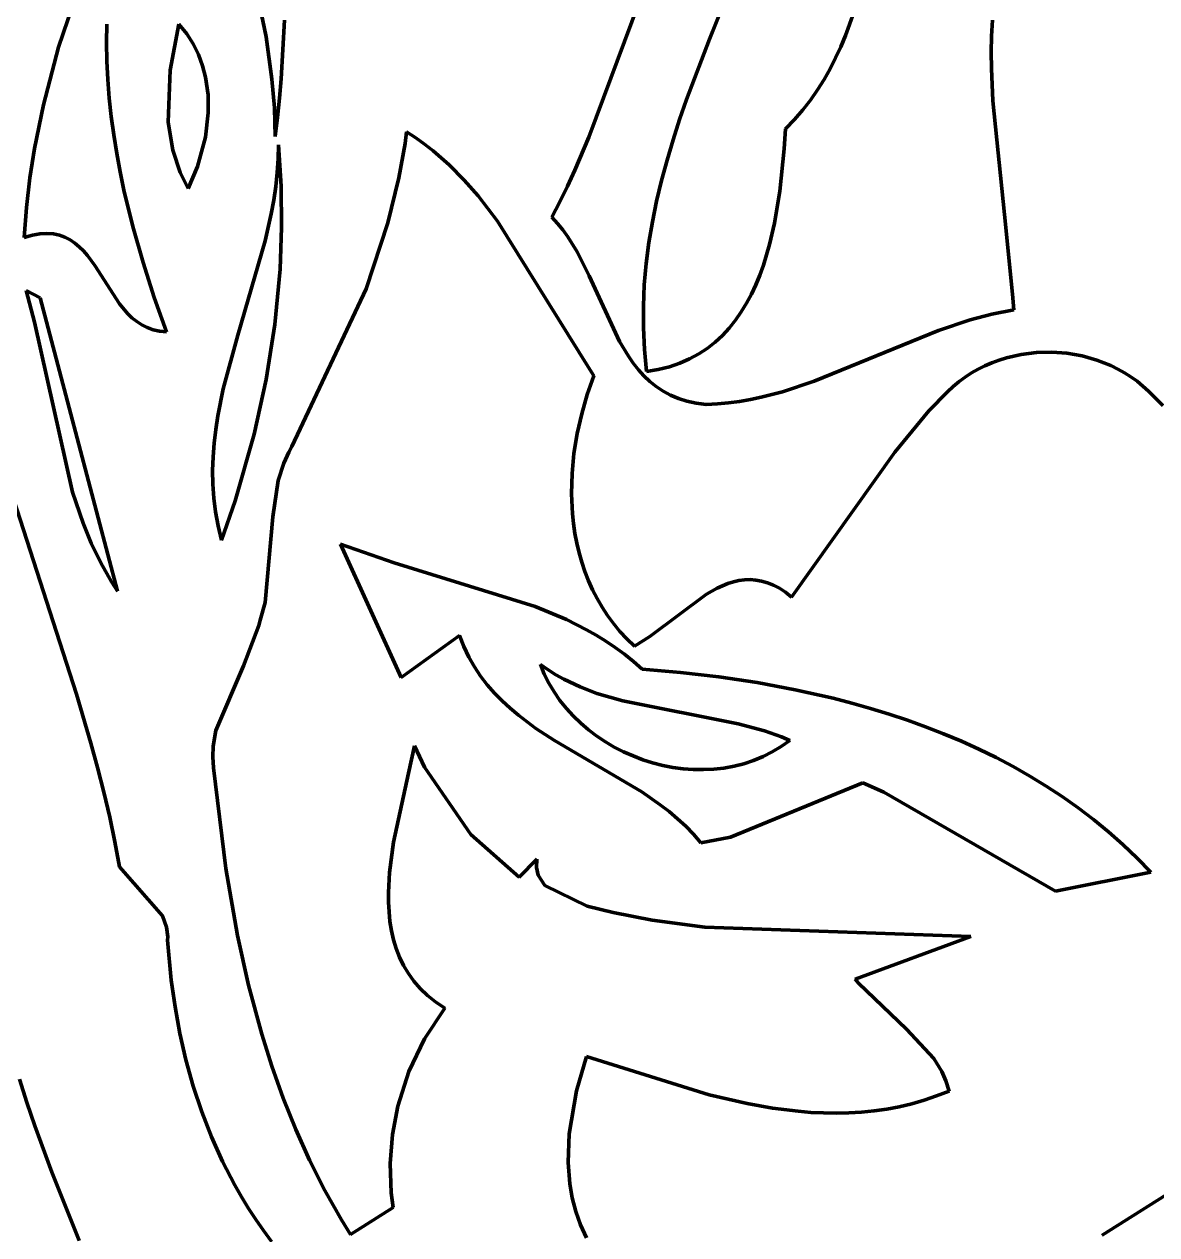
# Model space of a CAD drawing. Header units: millimetres. Extents: x 0 to 8.4, y 0 to 11.8.
# Drawn here: x 2.909 to 3.801, y 7.589 to 8.542 of the extents above; entities that cross this region are included whole.
import ezdxf

# ---------------------------------------------------------------- set-up
doc = ezdxf.new("R2010")
doc.units = ezdxf.units.MM
doc.layers.add('color#010101ff', color=7, linetype='CONTINUOUS', lineweight=100)
doc.layers.add('color#ffffffff', color=7, linetype='CONTINUOUS', lineweight=100)

msp = doc.modelspace()

# ---------------------------------------------------------------- linework, layer by layer
at = {"layer": 'color#010101ff'}
for p, q in [((3.07255, 8.66536), (3.09952, 8.53257)), ((3.44876, 8.53054), (3.4991, 8.65635)), ((2.95866, 8.59111), (2.9361, 8.52428)), ((3.39358, 8.55984), (3.35374, 8.45335)), ((3.56266, 8.55169), (3.55606, 8.53348)), ((2.97386, 8.52796), (2.97411, 8.54245)), ((3.03082, 8.54237), (3.02384, 8.50633)), ((3.03697, 8.53485), (3.03082, 8.54237)), ((3.11149, 8.49937), (3.11402, 8.54565)), ((3.6712, 8.53296), (3.67186, 8.54551)), ((2.9741, 8.51342), (2.97386, 8.52796)), ((3.0421, 8.52684), (3.03697, 8.53485)), ((3.09952, 8.53257), (3.10419, 8.4991)), ((3.43083, 8.48318), (3.44876, 8.53054)), ((3.55606, 8.53348), (3.55234, 8.52458)), ((3.67092, 8.52033), (3.6712, 8.53296)), ((2.9361, 8.52428), (2.92407, 8.47892)), ((3.04627, 8.51843), (3.0421, 8.52684)), ((3.04951, 8.50967), (3.04627, 8.51843)), ((3.55234, 8.52458), (3.54829, 8.51583)), ((3.67099, 8.50764), (3.67092, 8.52033)), ((2.97481, 8.49885), (2.9741, 8.51342)), ((3.05186, 8.50063), (3.04951, 8.50967)), ((3.54829, 8.51583), (3.5439, 8.50724)), ((3.02384, 8.50633), (3.02244, 8.46536)), ((3.05381, 8.48668), (3.05186, 8.50063)), ((3.10419, 8.4991), (3.10605, 8.47664)), ((3.11019, 8.48413), (3.11149, 8.49937)), ((3.5439, 8.50724), (3.53913, 8.49884)), ((3.67203, 8.48211), (3.67099, 8.50764)), ((2.97595, 8.48427), (2.97481, 8.49885)), ((3.53395, 8.49062), (3.52835, 8.48261)), ((3.53913, 8.49884), (3.53395, 8.49062)), ((2.97752, 8.46969), (2.97595, 8.48427)), ((3.05401, 8.47246), (3.05381, 8.48668)), ((3.1086, 8.46901), (3.11019, 8.48413)), ((3.42535, 8.4673), (3.43083, 8.48318)), ((3.52835, 8.48261), (3.5223, 8.47482)), ((3.68119, 8.39242), (3.67203, 8.48211)), ((2.92407, 8.47892), (2.91702, 8.44447)), ((3.05179, 8.45347), (3.05401, 8.47246)), ((3.10605, 8.47664), (3.10653, 8.46535)), ((3.5223, 8.47482), (3.51576, 8.46726)), ((2.97949, 8.45512), (2.97752, 8.46969)), ((3.02244, 8.46536), (3.02606, 8.44304)), ((3.10653, 8.46535), (3.10666, 8.45403)), ((3.10666, 8.45403), (3.1086, 8.46901)), ((3.42021, 8.45135), (3.42535, 8.4673)), ((3.51576, 8.46726), (3.50871, 8.45994)), ((2.98183, 8.44058), (2.97949, 8.45512)), ((3.04551, 8.43038), (3.05179, 8.45347)), ((3.21028, 8.45766), (3.20903, 8.44851)), ((3.21746, 8.45288), (3.21028, 8.45766)), ((3.22438, 8.44787), (3.21746, 8.45288)), ((3.35374, 8.45335), (3.34287, 8.42751)), ((3.41544, 8.43532), (3.42021, 8.45135)), ((3.50871, 8.45994), (3.50761, 8.44418)), ((2.91702, 8.44447), (2.91339, 8.42128)), ((3.02606, 8.44304), (3.03183, 8.42568)), ((3.10931, 8.44735), (3.10905, 8.4364)), ((3.11142, 8.41486), (3.10931, 8.44735)), ((3.20903, 8.44851), (3.20422, 8.42137)), ((3.23105, 8.44263), (3.22438, 8.44787)), ((3.2437, 8.43151), (3.23105, 8.44263)), ((3.50761, 8.44418), (3.50419, 8.41098)), ((2.98453, 8.42609), (2.98183, 8.44058)), ((3.10905, 8.4364), (3.10831, 8.42549)), ((3.4111, 8.41921), (3.41544, 8.43532)), ((2.98756, 8.41165), (2.98453, 8.42609)), ((3.03183, 8.42568), (3.03808, 8.41306)), ((3.03808, 8.41306), (3.04551, 8.43038)), ((3.10831, 8.42549), (3.10712, 8.41465)), ((3.25551, 8.41964), (3.2437, 8.43151)), ((3.34287, 8.42751), (3.33708, 8.41487)), ((2.91339, 8.42128), (2.91069, 8.39793)), ((3.10712, 8.41465), (3.10553, 8.40384)), ((3.1118, 8.38218), (3.11142, 8.41486)), ((3.20422, 8.42137), (3.19553, 8.38584)), ((3.26658, 8.40709), (3.25551, 8.41964)), ((3.33708, 8.41487), (3.33099, 8.40247)), ((3.40724, 8.40301), (3.4111, 8.41921)), ((2.99453, 8.38301), (2.98756, 8.41165)), ((3.10553, 8.40384), (3.10358, 8.39309)), ((3.28199, 8.38722), (3.26658, 8.40709)), ((3.50419, 8.41098), (3.5, 8.38558)), ((2.91069, 8.39793), (2.909, 8.37439)), ((3.33099, 8.40247), (3.32456, 8.39033)), ((3.40391, 8.38671), (3.40724, 8.40301)), ((3.10358, 8.39309), (3.09878, 8.37168)), ((3.19553, 8.38584), (3.17826, 8.33386)), ((3.35332, 8.27232), (3.28199, 8.38722)), ((3.32456, 8.39033), (3.32911, 8.38546)), ((3.32911, 8.38546), (3.33335, 8.38027)), ((3.40114, 8.37029), (3.40391, 8.38671)), ((3.5, 8.38558), (3.49617, 8.36887)), ((3.68773, 8.32965), (3.68119, 8.39242)), ((2.909, 8.37439), (2.91542, 8.37617)), ((2.91542, 8.37617), (2.92136, 8.37719)), ((2.92136, 8.37719), (2.92686, 8.37749)), ((2.92686, 8.37749), (2.93194, 8.37712)), ((2.93194, 8.37712), (2.93664, 8.37614)), ((2.93664, 8.37614), (2.941, 8.37459)), ((3.00256, 8.35478), (2.99453, 8.38301)), ((3.11053, 8.34942), (3.1118, 8.38218)), ((3.33335, 8.38027), (3.33732, 8.37478)), ((2.941, 8.37459), (2.94505, 8.37253)), ((2.94505, 8.37253), (2.94881, 8.37001)), ((2.94881, 8.37001), (2.95233, 8.36708)), ((2.95233, 8.36708), (2.95563, 8.36378)), ((3.09878, 8.37168), (3.07723, 8.29746)), ((3.33732, 8.37478), (3.34455, 8.36305)), ((3.399, 8.35374), (3.40114, 8.37029)), ((3.49617, 8.36887), (3.49132, 8.35263)), ((2.95563, 8.36378), (2.95875, 8.36017)), ((2.95875, 8.36017), (2.96457, 8.35223)), ((3.34455, 8.36305), (3.35409, 8.34413)), ((2.96457, 8.35223), (2.98402, 8.32211)), ((3.01148, 8.32707), (3.00256, 8.35478)), ((3.10635, 8.30578), (3.11053, 8.34942)), ((3.39752, 8.33707), (3.399, 8.35374)), ((3.49132, 8.35263), (3.48848, 8.34476)), ((3.35409, 8.34413), (3.37798, 8.29248)), ((3.39676, 8.32025), (3.39752, 8.33707)), ((3.48534, 8.3371), (3.48187, 8.32968)), ((3.48848, 8.34476), (3.48534, 8.3371)), ((2.91062, 8.33258), (2.91697, 8.30774)), ((2.92149, 8.32688), (2.91062, 8.33258)), ((3.17826, 8.33386), (3.11986, 8.20966)), ((3.48187, 8.32968), (3.47806, 8.32252)), ((3.68855, 8.31737), (3.68773, 8.32965)), ((2.98236, 8.09566), (2.92149, 8.32688)), ((2.98402, 8.32211), (2.99039, 8.31451)), ((3.0211, 8.29999), (3.01148, 8.32707)), ((3.39677, 8.30328), (3.39676, 8.32025)), ((3.47806, 8.32252), (3.4739, 8.31567)), ((2.99039, 8.31451), (2.99388, 8.31114)), ((2.99388, 8.31114), (2.99762, 8.30811)), ((3.46935, 8.30914), (3.46441, 8.30298)), ((3.4739, 8.31567), (3.46935, 8.30914)), ((3.62937, 8.30108), (3.65435, 8.30945)), ((3.65435, 8.30945), (3.6713, 8.31396)), ((3.6713, 8.31396), (3.68855, 8.31737)), ((2.91697, 8.30774), (2.94714, 8.17362)), ((2.99762, 8.30811), (3.00163, 8.30548)), ((3.00163, 8.30548), (3.00595, 8.30331)), ((3.00595, 8.30331), (3.01061, 8.30163)), ((3.01061, 8.30163), (3.01565, 8.30051)), ((3.01565, 8.30051), (3.0211, 8.29999)), ((3.09949, 8.26239), (3.10635, 8.30578)), ((3.39759, 8.28615), (3.39677, 8.30328)), ((3.46441, 8.30298), (3.45907, 8.29721)), ((3.5314, 8.26106), (3.62937, 8.30108)), ((3.07723, 8.29746), (3.0658, 8.25509)), ((3.37798, 8.29248), (3.38496, 8.2808)), ((3.45329, 8.29187), (3.44706, 8.28697)), ((3.45907, 8.29721), (3.45329, 8.29187)), ((3.38496, 8.2808), (3.38877, 8.27534)), ((3.39928, 8.26884), (3.39759, 8.28615)), ((3.44036, 8.28256), (3.43319, 8.27867)), ((3.44706, 8.28697), (3.44036, 8.28256)), ((3.6945, 8.2822), (3.68279, 8.27953)), ((3.70645, 8.28368), (3.6945, 8.2822)), ((3.7185, 8.28397), (3.70645, 8.28368)), ((3.73052, 8.28309), (3.7185, 8.28397)), ((3.74239, 8.28102), (3.73052, 8.28309)), ((3.75397, 8.27778), (3.74239, 8.28102)), ((3.35786, 8.2653), (3.35332, 8.27232)), ((3.38877, 8.27534), (3.39283, 8.27018)), ((3.39283, 8.27018), (3.39719, 8.26534)), ((3.40857, 8.27037), (3.39928, 8.26884)), ((3.41731, 8.27254), (3.40857, 8.27037)), ((3.42551, 8.27532), (3.41731, 8.27254)), ((3.43319, 8.27867), (3.42551, 8.27532)), ((3.66058, 8.27062), (3.65538, 8.26765)), ((3.66594, 8.2733), (3.66058, 8.27062)), ((3.67144, 8.27568), (3.66594, 8.2733)), ((3.67706, 8.27775), (3.67144, 8.27568)), ((3.68279, 8.27953), (3.67706, 8.27775)), ((3.75962, 8.27572), (3.75397, 8.27778)), ((3.76514, 8.27337), (3.75962, 8.27572)), ((3.77053, 8.27073), (3.76514, 8.27337)), ((3.77576, 8.26779), (3.77053, 8.27073)), ((3.09011, 8.21947), (3.09949, 8.26239)), ((3.35261, 8.25058), (3.35786, 8.2653)), ((3.39719, 8.26534), (3.40186, 8.26088)), ((3.40186, 8.26088), (3.40689, 8.25682)), ((3.50652, 8.25283), (3.5314, 8.26106)), ((3.6455, 8.26079), (3.64086, 8.25692)), ((3.65035, 8.26437), (3.6455, 8.26079)), ((3.65538, 8.26765), (3.65035, 8.26437)), ((3.78083, 8.26457), (3.77576, 8.26779)), ((3.78571, 8.26105), (3.78083, 8.26457)), ((3.79039, 8.25724), (3.78571, 8.26105)), ((3.0658, 8.25509), (3.06148, 8.23379)), ((3.40689, 8.25682), (3.4123, 8.2532)), ((3.4123, 8.2532), (3.41813, 8.25004)), ((3.48966, 8.24845), (3.50652, 8.25283)), ((3.63645, 8.25274), (3.6216, 8.23776)), ((3.64086, 8.25692), (3.63645, 8.25274)), ((3.79485, 8.25315), (3.79039, 8.25724)), ((3.80601, 8.24193), (3.79485, 8.25315)), ((3.34819, 8.23542), (3.35261, 8.25058)), ((3.41813, 8.25004), (3.4244, 8.2474)), ((3.4244, 8.2474), (3.43115, 8.24529)), ((3.43115, 8.24529), (3.4384, 8.24377)), ((3.4384, 8.24377), (3.4462, 8.24285)), ((3.4462, 8.24285), (3.45507, 8.24326)), ((3.45507, 8.24326), (3.46384, 8.24405)), ((3.46384, 8.24405), (3.47253, 8.24519)), ((3.47253, 8.24519), (3.48113, 8.24667)), ((3.48113, 8.24667), (3.48966, 8.24845)), ((3.06148, 8.23379), (3.05982, 8.2231)), ((3.34468, 8.21993), (3.34819, 8.23542)), ((3.6216, 8.23776), (3.59504, 8.20527)), ((3.05982, 8.2231), (3.05855, 8.21238)), ((3.07509, 8.16684), (3.09011, 8.21947)), ((3.34213, 8.2042), (3.34468, 8.21993)), ((3.05855, 8.21238), (3.05773, 8.20162)), ((3.11744, 8.20532), (3.11341, 8.19646)), ((3.11986, 8.20966), (3.11744, 8.20532)), ((3.34061, 8.18835), (3.34213, 8.2042)), ((3.59504, 8.20527), (3.51355, 8.09106)), ((3.05773, 8.20162), (3.05738, 8.19081)), ((3.11341, 8.19646), (3.10908, 8.18277)), ((3.05738, 8.19081), (3.05756, 8.17996)), ((3.34019, 8.17249), (3.34061, 8.18835)), ((3.05756, 8.17996), (3.05831, 8.16905)), ((3.10908, 8.18277), (3.10484, 8.15434)), ((2.95008, 8.01465), (2.90057, 8.16836)), ((2.94714, 8.17362), (2.95535, 8.14937)), ((3.05831, 8.16905), (3.05968, 8.15809)), ((3.06444, 8.13596), (3.07509, 8.16684)), ((3.34092, 8.15672), (3.34019, 8.17249)), ((3.05968, 8.15809), (3.06171, 8.14706)), ((3.34174, 8.1489), (3.34092, 8.15672)), ((2.95535, 8.14937), (2.96181, 8.13357)), ((3.06171, 8.14706), (3.06444, 8.13596)), ((3.10484, 8.15434), (3.09885, 8.0867)), ((3.34288, 8.14115), (3.34174, 8.1489)), ((3.34434, 8.13348), (3.34288, 8.14115)), ((2.96181, 8.13357), (2.96922, 8.11811)), ((3.15829, 8.13264), (3.20036, 8.11789)), ((3.20584, 8.0276), (3.15829, 8.13264)), ((3.34612, 8.1259), (3.34434, 8.13348)), ((2.96922, 8.11811), (2.97769, 8.10304)), ((3.20036, 8.11789), (3.31162, 8.08366)), ((3.34825, 8.11842), (3.34612, 8.1259)), ((3.35071, 8.11106), (3.34825, 8.11842)), ((3.35354, 8.10383), (3.35071, 8.11106)), ((2.97769, 8.10304), (2.98236, 8.09566)), ((3.35672, 8.09675), (3.35354, 8.10383)), ((3.46345, 8.10172), (3.45494, 8.09809)), ((3.46777, 8.10306), (3.46345, 8.10172)), ((3.47212, 8.10403), (3.46777, 8.10306)), ((3.47651, 8.1046), (3.47212, 8.10403)), ((3.48095, 8.10475), (3.47651, 8.1046)), ((3.48544, 8.10443), (3.48095, 8.10475)), ((3.48998, 8.10363), (3.48544, 8.10443)), ((3.49458, 8.1023), (3.48998, 8.10363)), ((3.49923, 8.1004), (3.49458, 8.1023)), ((3.50394, 8.09792), (3.49923, 8.1004)), ((3.36028, 8.08983), (3.35672, 8.09675)), ((3.36421, 8.08307), (3.36028, 8.08983)), ((3.44657, 8.09339), (3.40188, 8.06004)), ((3.45494, 8.09809), (3.44657, 8.09339)), ((3.50872, 8.09482), (3.50394, 8.09792)), ((3.51355, 8.09106), (3.50872, 8.09482)), ((3.09885, 8.0867), (3.0948, 8.07272)), ((3.31162, 8.08366), (3.33611, 8.07332)), ((3.36853, 8.0765), (3.36421, 8.08307)), ((3.0948, 8.07272), (3.09389, 8.06859)), ((3.33611, 8.07332), (3.3519, 8.06532)), ((3.37324, 8.07014), (3.36853, 8.0765)), ((3.37835, 8.06398), (3.37324, 8.07014)), ((3.09389, 8.06859), (3.08172, 8.03678)), ((3.25196, 8.06071), (3.20584, 8.0276)), ((3.2554, 8.05196), (3.25196, 8.06071)), ((3.3519, 8.06532), (3.35961, 8.06094)), ((3.35961, 8.06094), (3.36718, 8.05627)), ((3.38387, 8.05805), (3.37835, 8.06398)), ((3.25934, 8.04373), (3.2554, 8.05196)), ((3.36718, 8.05627), (3.3746, 8.05129)), ((3.3746, 8.05129), (3.38187, 8.04599)), ((3.38981, 8.05236), (3.38387, 8.05805)), ((3.40188, 8.06004), (3.38981, 8.05236)), ((3.26375, 8.03598), (3.25934, 8.04373)), ((3.38187, 8.04599), (3.38898, 8.04035)), ((3.08172, 8.03678), (3.06005, 7.98594)), ((3.26859, 8.02869), (3.26375, 8.03598)), ((3.31562, 8.03793), (3.31874, 8.03041)), ((3.32167, 8.03373), (3.31562, 8.03793)), ((3.32784, 8.02988), (3.32167, 8.03373)), ((3.38898, 8.04035), (3.3959, 8.03434)), ((3.3959, 8.03434), (3.42597, 8.03172)), ((3.42597, 8.03172), (3.45616, 8.02819)), ((3.27385, 8.02182), (3.26859, 8.02869)), ((3.31874, 8.03041), (3.32237, 8.02318)), ((3.32237, 8.02318), (3.3265, 8.01624)), ((3.33411, 8.02636), (3.32784, 8.02988)), ((3.34696, 8.02023), (3.33411, 8.02636)), ((3.45616, 8.02819), (3.48635, 8.02366)), ((3.48635, 8.02366), (3.51643, 8.01806)), ((2.96153, 7.97603), (2.95008, 8.01465)), ((3.27947, 8.01534), (3.27385, 8.02182)), ((3.28545, 8.00921), (3.27947, 8.01534)), ((3.3265, 8.01624), (3.3311, 8.00962)), ((3.36016, 8.01517), (3.34696, 8.02023)), ((3.38049, 8.00917), (3.36016, 8.01517)), ((3.51643, 8.01806), (3.54628, 8.0113)), ((3.29174, 8.0034), (3.28545, 8.00921)), ((3.29831, 7.99789), (3.29174, 8.0034)), ((3.3311, 8.00962), (3.33613, 8.00332)), ((3.33613, 8.00332), (3.34157, 7.99734)), ((3.47154, 7.99125), (3.38049, 8.00917)), ((3.54628, 8.0113), (3.56109, 8.00747)), ((3.56109, 8.00747), (3.5758, 8.00332)), ((3.5758, 8.00332), (3.59039, 7.99883)), ((3.30513, 7.99262), (3.29831, 7.99789)), ((3.34157, 7.99734), (3.3474, 7.99172)), ((3.59039, 7.99883), (3.60485, 7.99401)), ((3.60485, 7.99401), (3.61917, 7.98885)), ((3.06005, 7.98594), (3.05788, 7.97359)), ((3.31218, 7.98758), (3.30513, 7.99262)), ((3.32682, 7.97804), (3.31218, 7.98758)), ((3.3474, 7.99172), (3.35357, 7.98644)), ((3.35357, 7.98644), (3.36006, 7.98154)), ((3.49213, 7.98557), (3.47154, 7.99125)), ((3.50556, 7.98079), (3.49213, 7.98557)), ((3.61917, 7.98885), (3.63334, 7.98332)), ((2.96683, 7.95665), (2.96153, 7.97603)), ((3.39561, 7.93746), (3.32682, 7.97804)), ((3.36006, 7.98154), (3.36684, 7.97701)), ((3.36684, 7.97701), (3.37388, 7.97287)), ((3.5054, 7.9732), (3.51217, 7.97803)), ((3.51217, 7.97803), (3.50556, 7.98079)), ((3.63334, 7.98332), (3.64733, 7.97742)), ((3.64733, 7.97742), (3.66113, 7.97115)), ((3.05788, 7.97359), (3.05753, 7.96511)), ((3.05753, 7.96511), (3.0582, 7.9564)), ((3.21167, 7.95223), (3.21638, 7.9738)), ((3.21638, 7.9738), (3.22439, 7.95705)), ((3.37388, 7.97287), (3.38116, 7.96914)), ((3.38116, 7.96914), (3.38863, 7.96581)), ((3.38863, 7.96581), (3.39629, 7.96291)), ((3.48364, 7.96224), (3.49111, 7.96532)), ((3.49111, 7.96532), (3.49837, 7.96897)), ((3.49837, 7.96897), (3.5054, 7.9732)), ((3.66113, 7.97115), (3.67474, 7.96449)), ((2.97177, 7.93721), (2.96683, 7.95665)), ((3.0582, 7.9564), (3.06785, 7.87706)), ((3.22439, 7.95705), (3.26088, 7.90405)), ((3.39629, 7.96291), (3.40409, 7.96045)), ((3.40409, 7.96045), (3.412, 7.95843)), ((3.412, 7.95843), (3.42, 7.95687)), ((3.42, 7.95687), (3.42806, 7.95578)), ((3.42806, 7.95578), (3.43615, 7.95517)), ((3.44424, 7.95505), (3.45229, 7.95543)), ((3.45229, 7.95543), (3.46029, 7.95634)), ((3.46029, 7.95634), (3.4682, 7.95776)), ((3.4682, 7.95776), (3.47599, 7.95973)), ((3.47599, 7.95973), (3.48364, 7.96224)), ((3.67474, 7.96449), (3.68813, 7.95743)), ((3.68813, 7.95743), (3.70129, 7.94996)), ((3.20004, 7.89779), (3.21167, 7.95223)), ((3.43615, 7.95517), (3.44424, 7.95505)), ((3.70129, 7.94996), (3.71421, 7.94208)), ((2.9763, 7.91769), (2.97177, 7.93721)), ((3.41008, 7.92739), (3.39561, 7.93746)), ((3.56981, 7.94459), (3.46541, 7.90188)), ((3.5862, 7.93728), (3.56981, 7.94459)), ((3.72158, 7.85926), (3.5862, 7.93728)), ((3.71421, 7.94208), (3.72686, 7.93376)), ((3.41702, 7.92202), (3.41008, 7.92739)), ((3.72686, 7.93376), (3.73925, 7.92501)), ((2.98038, 7.8981), (2.9763, 7.91769)), ((3.42373, 7.91638), (3.41702, 7.92202)), ((3.73925, 7.92501), (3.75135, 7.91581)), ((3.43016, 7.91043), (3.42373, 7.91638)), ((3.4363, 7.90415), (3.43016, 7.91043)), ((3.75135, 7.91581), (3.76315, 7.90615)), ((2.98394, 7.87842), (2.98038, 7.8981)), ((3.26088, 7.90405), (3.29895, 7.87034)), ((3.4421, 7.8975), (3.4363, 7.90415)), ((3.46541, 7.90188), (3.4421, 7.8975)), ((3.76315, 7.90615), (3.77463, 7.89603)), ((3.19686, 7.87395), (3.20004, 7.89779)), ((3.77463, 7.89603), (3.78578, 7.88542)), ((3.29895, 7.87034), (3.31279, 7.8846)), ((3.31279, 7.8846), (3.31249, 7.87787)), ((3.78578, 7.88542), (3.79659, 7.87433)), ((3.01786, 7.83979), (2.98394, 7.87842)), ((3.06785, 7.87706), (3.07703, 7.82441)), ((3.19598, 7.85828), (3.19686, 7.87395)), ((3.31249, 7.87787), (3.31383, 7.87197)), ((3.31383, 7.87197), (3.31907, 7.86383)), ((3.79659, 7.87433), (3.72158, 7.85926)), ((3.31907, 7.86383), (3.35254, 7.84745)), ((3.196, 7.85057), (3.19598, 7.85828)), ((3.19638, 7.84296), (3.196, 7.85057)), ((3.19715, 7.83549), (3.19638, 7.84296)), ((3.35254, 7.84745), (3.37297, 7.84243)), ((3.37297, 7.84243), (3.40382, 7.83643)), ((3.02116, 7.83085), (3.01786, 7.83979)), ((3.19834, 7.82816), (3.19715, 7.83549)), ((3.40382, 7.83643), (3.44528, 7.83088)), ((3.02201, 7.82341), (3.02116, 7.83085)), ((3.02194, 7.82076), (3.02201, 7.82341)), ((3.07703, 7.82441), (3.0857, 7.7853)), ((3.19997, 7.82099), (3.19834, 7.82816)), ((3.44528, 7.83088), (3.65477, 7.82362)), ((3.65477, 7.82362), (3.56375, 7.79001)), ((3.02479, 7.78911), (3.02194, 7.82076)), ((3.20209, 7.81402), (3.19997, 7.82099)), ((3.20472, 7.80724), (3.20209, 7.81402)), ((3.2079, 7.80069), (3.20472, 7.80724)), ((3.21166, 7.79439), (3.2079, 7.80069)), ((3.21603, 7.78835), (3.21166, 7.79439)), ((3.02777, 7.76804), (3.02479, 7.78911)), ((3.0857, 7.7853), (3.0961, 7.74669)), ((3.22104, 7.78259), (3.21603, 7.78835)), ((3.56375, 7.79001), (3.56616, 7.78678)), ((3.56616, 7.78678), (3.60403, 7.75059)), ((3.22673, 7.77713), (3.22104, 7.78259)), ((3.23312, 7.77199), (3.22673, 7.77713)), ((3.03164, 7.74708), (3.02777, 7.76804)), ((3.22443, 7.74298), (3.24025, 7.76719)), ((3.24025, 7.76719), (3.23312, 7.77199)), ((3.03642, 7.7263), (3.03164, 7.74708)), ((3.0961, 7.74669), (3.1041, 7.72129)), ((3.60403, 7.75059), (3.62569, 7.72747)), ((3.21207, 7.71713), (3.22443, 7.74298)), ((3.35195, 7.72901), (3.34416, 7.702)), ((3.44874, 7.69879), (3.35195, 7.72901)), ((3.62569, 7.72747), (3.63187, 7.7173)), ((3.04214, 7.70576), (3.03642, 7.7263)), ((3.1041, 7.72129), (3.11302, 7.69623)), ((3.20333, 7.68997), (3.21207, 7.71713)), ((3.63187, 7.7173), (3.63513, 7.70985)), ((2.90516, 7.71108), (2.91114, 7.69265)), ((3.63513, 7.70985), (3.6376, 7.70178)), ((3.04883, 7.68555), (3.04214, 7.70576)), ((3.34416, 7.702), (3.33838, 7.6682)), ((3.4786, 7.69188), (3.44874, 7.69879)), ((3.62787, 7.69793), (3.6181, 7.69462)), ((3.6376, 7.70178), (3.62787, 7.69793)), ((2.91114, 7.69265), (2.9174, 7.67432)), ((3.11302, 7.69623), (3.12291, 7.67155)), ((3.19906, 7.66755), (3.20333, 7.68997)), ((3.4986, 7.68834), (3.4786, 7.69188)), ((3.51864, 7.68583), (3.4986, 7.68834)), ((3.59842, 7.68947), (3.58853, 7.68761)), ((3.60828, 7.6918), (3.59842, 7.68947)), ((3.6181, 7.69462), (3.60828, 7.6918)), ((3.0565, 7.66573), (3.04883, 7.68555)), ((3.52866, 7.68502), (3.51864, 7.68583)), ((3.53867, 7.68453), (3.52866, 7.68502)), ((3.54868, 7.68438), (3.53867, 7.68453)), ((3.55867, 7.68459), (3.54868, 7.68438)), ((3.56865, 7.68519), (3.55867, 7.68459)), ((3.5786, 7.68619), (3.56865, 7.68519)), ((3.58853, 7.68761), (3.5786, 7.68619)), ((2.9174, 7.67432), (2.93073, 7.63795)), ((3.12291, 7.67155), (3.13384, 7.64728)), ((3.06519, 7.64638), (3.0565, 7.66573)), ((3.19731, 7.6447), (3.19906, 7.66755)), ((3.33838, 7.6682), (3.3375, 7.64549)), ((3.75822, 7.58831), (3.88495, 7.66826)), ((3.07491, 7.62756), (3.06519, 7.64638)), ((3.13384, 7.64728), (3.14586, 7.62349)), ((3.19818, 7.62161), (3.19731, 7.6447)), ((3.3375, 7.64549), (3.33878, 7.62866)), ((2.93073, 7.63795), (2.95238, 7.584)), ((3.08017, 7.61838), (3.07491, 7.62756)), ((3.14586, 7.62349), (3.1523, 7.61178)), ((3.19963, 7.61004), (3.19818, 7.62161)), ((3.33878, 7.62866), (3.34068, 7.61764)), ((3.0857, 7.60936), (3.08017, 7.61838)), ((3.34068, 7.61764), (3.34349, 7.60685)), ((3.0915, 7.60051), (3.0857, 7.60936)), ((3.1523, 7.61178), (3.15904, 7.6002)), ((3.16607, 7.58877), (3.19963, 7.61004)), ((3.34349, 7.60685), (3.34728, 7.59632)), ((3.09757, 7.59184), (3.0915, 7.60051)), ((3.15904, 7.6002), (3.16607, 7.58877)), ((3.34728, 7.59632), (3.35211, 7.58613)), ((3.10392, 7.58335), (3.09757, 7.59184))]:
    msp.add_line(p, q, dxfattribs=at)
at = {"layer": 'color#ffffffff'}
for p, q in [((3.09952, 8.53257), (3.07255, 8.66536)), ((3.4991, 8.65635), (3.44876, 8.53054)), ((2.9361, 8.52428), (2.95866, 8.59111)), ((3.35374, 8.45335), (3.39358, 8.55984)), ((3.55606, 8.53348), (3.56266, 8.55169)), ((2.97411, 8.54245), (2.97386, 8.52796)), ((3.02384, 8.50633), (3.03082, 8.54237)), ((3.03082, 8.54237), (3.03697, 8.53485)), ((3.11402, 8.54565), (3.11149, 8.49937)), ((3.67186, 8.54551), (3.6712, 8.53296)), ((2.97386, 8.52796), (2.9741, 8.51342)), ((3.03697, 8.53485), (3.0421, 8.52684)), ((3.10419, 8.4991), (3.09952, 8.53257)), ((3.44876, 8.53054), (3.43083, 8.48318)), ((3.55234, 8.52458), (3.55606, 8.53348)), ((3.6712, 8.53296), (3.67092, 8.52033)), ((2.92407, 8.47892), (2.9361, 8.52428)), ((3.0421, 8.52684), (3.04627, 8.51843)), ((3.04627, 8.51843), (3.04951, 8.50967)), ((3.54829, 8.51583), (3.55234, 8.52458)), ((3.67092, 8.52033), (3.67099, 8.50764)), ((2.9741, 8.51342), (2.97481, 8.49885)), ((3.04951, 8.50967), (3.05186, 8.50063)), ((3.5439, 8.50724), (3.54829, 8.51583)), ((3.02244, 8.46536), (3.02384, 8.50633)), ((3.05186, 8.50063), (3.05381, 8.48668)), ((3.10605, 8.47664), (3.10419, 8.4991)), ((3.11149, 8.49937), (3.11019, 8.48413)), ((3.53913, 8.49884), (3.5439, 8.50724)), ((3.67099, 8.50764), (3.67203, 8.48211)), ((2.97481, 8.49885), (2.97595, 8.48427)), ((3.52835, 8.48261), (3.53395, 8.49062)), ((3.53395, 8.49062), (3.53913, 8.49884)), ((2.97595, 8.48427), (2.97752, 8.46969)), ((3.05381, 8.48668), (3.05401, 8.47246)), ((3.11019, 8.48413), (3.1086, 8.46901)), ((3.43083, 8.48318), (3.42535, 8.4673)), ((3.5223, 8.47482), (3.52835, 8.48261)), ((3.67203, 8.48211), (3.68119, 8.39242)), ((2.91702, 8.44447), (2.92407, 8.47892)), ((3.05401, 8.47246), (3.05179, 8.45347)), ((3.10653, 8.46535), (3.10605, 8.47664)), ((3.51576, 8.46726), (3.5223, 8.47482)), ((2.97752, 8.46969), (2.97949, 8.45512)), ((3.02606, 8.44304), (3.02244, 8.46536)), ((3.10666, 8.45403), (3.10653, 8.46535)), ((3.1086, 8.46901), (3.10666, 8.45403)), ((3.42535, 8.4673), (3.42021, 8.45135)), ((3.50871, 8.45994), (3.51576, 8.46726)), ((2.97949, 8.45512), (2.98183, 8.44058)), ((3.05179, 8.45347), (3.04551, 8.43038)), ((3.20903, 8.44851), (3.21028, 8.45766)), ((3.21028, 8.45766), (3.21746, 8.45288)), ((3.21746, 8.45288), (3.22438, 8.44787)), ((3.34287, 8.42751), (3.35374, 8.45335)), ((3.42021, 8.45135), (3.41544, 8.43532)), ((3.50761, 8.44418), (3.50871, 8.45994)), ((2.91339, 8.42128), (2.91702, 8.44447)), ((3.03183, 8.42568), (3.02606, 8.44304)), ((3.10905, 8.4364), (3.10931, 8.44735)), ((3.10931, 8.44735), (3.11142, 8.41486)), ((3.20422, 8.42137), (3.20903, 8.44851)), ((3.22438, 8.44787), (3.23105, 8.44263)), ((3.23105, 8.44263), (3.2437, 8.43151)), ((3.50419, 8.41098), (3.50761, 8.44418)), ((2.98183, 8.44058), (2.98453, 8.42609)), ((3.10831, 8.42549), (3.10905, 8.4364)), ((3.41544, 8.43532), (3.4111, 8.41921)), ((2.98453, 8.42609), (2.98756, 8.41165)), ((3.03808, 8.41306), (3.03183, 8.42568)), ((3.04551, 8.43038), (3.03808, 8.41306)), ((3.10712, 8.41465), (3.10831, 8.42549)), ((3.2437, 8.43151), (3.25551, 8.41964)), ((3.33708, 8.41487), (3.34287, 8.42751)), ((2.91069, 8.39793), (2.91339, 8.42128)), ((3.10553, 8.40384), (3.10712, 8.41465)), ((3.11142, 8.41486), (3.1118, 8.38218)), ((3.19553, 8.38584), (3.20422, 8.42137)), ((3.25551, 8.41964), (3.26658, 8.40709)), ((3.33099, 8.40247), (3.33708, 8.41487)), ((3.4111, 8.41921), (3.40724, 8.40301)), ((2.98756, 8.41165), (2.99453, 8.38301)), ((3.10358, 8.39309), (3.10553, 8.40384)), ((3.26658, 8.40709), (3.28199, 8.38722)), ((3.5, 8.38558), (3.50419, 8.41098)), ((2.909, 8.37439), (2.91069, 8.39793)), ((3.32456, 8.39033), (3.33099, 8.40247)), ((3.40724, 8.40301), (3.40391, 8.38671)), ((3.09878, 8.37168), (3.10358, 8.39309)), ((3.17826, 8.33386), (3.19553, 8.38584)), ((3.28199, 8.38722), (3.35332, 8.27232)), ((3.32911, 8.38546), (3.32456, 8.39033)), ((3.33335, 8.38027), (3.32911, 8.38546)), ((3.40391, 8.38671), (3.40114, 8.37029)), ((3.49617, 8.36887), (3.5, 8.38558)), ((3.68119, 8.39242), (3.68773, 8.32965)), ((2.91542, 8.37617), (2.909, 8.37439)), ((2.92136, 8.37719), (2.91542, 8.37617)), ((2.92686, 8.37749), (2.92136, 8.37719)), ((2.93194, 8.37712), (2.92686, 8.37749)), ((2.93664, 8.37614), (2.93194, 8.37712)), ((2.941, 8.37459), (2.93664, 8.37614)), ((2.99453, 8.38301), (3.00256, 8.35478)), ((3.1118, 8.38218), (3.11053, 8.34942)), ((3.33732, 8.37478), (3.33335, 8.38027)), ((2.94505, 8.37253), (2.941, 8.37459)), ((2.94881, 8.37001), (2.94505, 8.37253)), ((2.95233, 8.36708), (2.94881, 8.37001)), ((2.95563, 8.36378), (2.95233, 8.36708)), ((3.07723, 8.29746), (3.09878, 8.37168)), ((3.34455, 8.36305), (3.33732, 8.37478)), ((3.40114, 8.37029), (3.399, 8.35374)), ((3.49132, 8.35263), (3.49617, 8.36887)), ((2.95875, 8.36017), (2.95563, 8.36378)), ((2.96457, 8.35223), (2.95875, 8.36017)), ((3.35409, 8.34413), (3.34455, 8.36305)), ((2.98402, 8.32211), (2.96457, 8.35223)), ((3.00256, 8.35478), (3.01148, 8.32707)), ((3.11053, 8.34942), (3.10635, 8.30578)), ((3.399, 8.35374), (3.39752, 8.33707)), ((3.48848, 8.34476), (3.49132, 8.35263)), ((3.37798, 8.29248), (3.35409, 8.34413)), ((3.39752, 8.33707), (3.39676, 8.32025)), ((3.48187, 8.32968), (3.48534, 8.3371)), ((3.48534, 8.3371), (3.48848, 8.34476)), ((2.91062, 8.33258), (2.92149, 8.32688)), ((2.91697, 8.30774), (2.91062, 8.33258)), ((3.11986, 8.20966), (3.17826, 8.33386)), ((3.47806, 8.32252), (3.48187, 8.32968)), ((3.68773, 8.32965), (3.68855, 8.31737)), ((2.92149, 8.32688), (2.98236, 8.09566)), ((2.99039, 8.31451), (2.98402, 8.32211)), ((3.01148, 8.32707), (3.0211, 8.29999)), ((3.39676, 8.32025), (3.39677, 8.30328)), ((3.4739, 8.31567), (3.47806, 8.32252)), ((2.99388, 8.31114), (2.99039, 8.31451)), ((2.99762, 8.30811), (2.99388, 8.31114)), ((3.46441, 8.30298), (3.46935, 8.30914)), ((3.46935, 8.30914), (3.4739, 8.31567)), ((3.65435, 8.30945), (3.62937, 8.30108)), ((3.6713, 8.31396), (3.65435, 8.30945)), ((3.68855, 8.31737), (3.6713, 8.31396)), ((2.94714, 8.17362), (2.91697, 8.30774)), ((3.00163, 8.30548), (2.99762, 8.30811)), ((3.00595, 8.30331), (3.00163, 8.30548)), ((3.01061, 8.30163), (3.00595, 8.30331)), ((3.01565, 8.30051), (3.01061, 8.30163)), ((3.0211, 8.29999), (3.01565, 8.30051)), ((3.10635, 8.30578), (3.09949, 8.26239)), ((3.39677, 8.30328), (3.39759, 8.28615)), ((3.45907, 8.29721), (3.46441, 8.30298)), ((3.62937, 8.30108), (3.5314, 8.26106)), ((3.0658, 8.25509), (3.07723, 8.29746)), ((3.38496, 8.2808), (3.37798, 8.29248)), ((3.44706, 8.28697), (3.45329, 8.29187)), ((3.45329, 8.29187), (3.45907, 8.29721)), ((3.38877, 8.27534), (3.38496, 8.2808)), ((3.39759, 8.28615), (3.39928, 8.26884)), ((3.43319, 8.27867), (3.44036, 8.28256)), ((3.44036, 8.28256), (3.44706, 8.28697)), ((3.68279, 8.27953), (3.6945, 8.2822)), ((3.6945, 8.2822), (3.70645, 8.28368)), ((3.70645, 8.28368), (3.7185, 8.28397)), ((3.7185, 8.28397), (3.73052, 8.28309)), ((3.73052, 8.28309), (3.74239, 8.28102)), ((3.74239, 8.28102), (3.75397, 8.27778)), ((3.35332, 8.27232), (3.35786, 8.2653)), ((3.39283, 8.27018), (3.38877, 8.27534)), ((3.39719, 8.26534), (3.39283, 8.27018)), ((3.39928, 8.26884), (3.40857, 8.27037)), ((3.40857, 8.27037), (3.41731, 8.27254)), ((3.41731, 8.27254), (3.42551, 8.27532)), ((3.42551, 8.27532), (3.43319, 8.27867)), ((3.65538, 8.26765), (3.66058, 8.27062)), ((3.66058, 8.27062), (3.66594, 8.2733)), ((3.66594, 8.2733), (3.67144, 8.27568)), ((3.67144, 8.27568), (3.67706, 8.27775)), ((3.67706, 8.27775), (3.68279, 8.27953)), ((3.75397, 8.27778), (3.75962, 8.27572)), ((3.75962, 8.27572), (3.76514, 8.27337)), ((3.76514, 8.27337), (3.77053, 8.27073)), ((3.77053, 8.27073), (3.77576, 8.26779)), ((3.09949, 8.26239), (3.09011, 8.21947)), ((3.35786, 8.2653), (3.35261, 8.25058)), ((3.40186, 8.26088), (3.39719, 8.26534)), ((3.40689, 8.25682), (3.40186, 8.26088)), ((3.5314, 8.26106), (3.50652, 8.25283)), ((3.64086, 8.25692), (3.6455, 8.26079)), ((3.6455, 8.26079), (3.65035, 8.26437)), ((3.65035, 8.26437), (3.65538, 8.26765)), ((3.77576, 8.26779), (3.78083, 8.26457)), ((3.78083, 8.26457), (3.78571, 8.26105)), ((3.78571, 8.26105), (3.79039, 8.25724)), ((3.06148, 8.23379), (3.0658, 8.25509)), ((3.4123, 8.2532), (3.40689, 8.25682)), ((3.41813, 8.25004), (3.4123, 8.2532)), ((3.50652, 8.25283), (3.48966, 8.24845)), ((3.6216, 8.23776), (3.63645, 8.25274)), ((3.63645, 8.25274), (3.64086, 8.25692)), ((3.79039, 8.25724), (3.79485, 8.25315)), ((3.79485, 8.25315), (3.80601, 8.24193)), ((3.35261, 8.25058), (3.34819, 8.23542)), ((3.4244, 8.2474), (3.41813, 8.25004)), ((3.43115, 8.24529), (3.4244, 8.2474)), ((3.4384, 8.24377), (3.43115, 8.24529)), ((3.4462, 8.24285), (3.4384, 8.24377)), ((3.45507, 8.24326), (3.4462, 8.24285)), ((3.46384, 8.24405), (3.45507, 8.24326)), ((3.47253, 8.24519), (3.46384, 8.24405)), ((3.48113, 8.24667), (3.47253, 8.24519)), ((3.48966, 8.24845), (3.48113, 8.24667)), ((3.05982, 8.2231), (3.06148, 8.23379)), ((3.34819, 8.23542), (3.34468, 8.21993)), ((3.59504, 8.20527), (3.6216, 8.23776)), ((3.05855, 8.21238), (3.05982, 8.2231)), ((3.09011, 8.21947), (3.07509, 8.16684)), ((3.34468, 8.21993), (3.34213, 8.2042)), ((3.05773, 8.20162), (3.05855, 8.21238)), ((3.11341, 8.19646), (3.11744, 8.20532)), ((3.11744, 8.20532), (3.11986, 8.20966)), ((3.34213, 8.2042), (3.34061, 8.18835)), ((3.51355, 8.09106), (3.59504, 8.20527)), ((3.05738, 8.19081), (3.05773, 8.20162)), ((3.10908, 8.18277), (3.11341, 8.19646)), ((3.05756, 8.17996), (3.05738, 8.19081)), ((3.34061, 8.18835), (3.34019, 8.17249)), ((3.05831, 8.16905), (3.05756, 8.17996)), ((3.10484, 8.15434), (3.10908, 8.18277)), ((2.90057, 8.16836), (2.95008, 8.01465)), ((2.95535, 8.14937), (2.94714, 8.17362)), ((3.05968, 8.15809), (3.05831, 8.16905)), ((3.07509, 8.16684), (3.06444, 8.13596)), ((3.34019, 8.17249), (3.34092, 8.15672)), ((3.06171, 8.14706), (3.05968, 8.15809)), ((3.34092, 8.15672), (3.34174, 8.1489)), ((2.96181, 8.13357), (2.95535, 8.14937)), ((3.06444, 8.13596), (3.06171, 8.14706)), ((3.09885, 8.0867), (3.10484, 8.15434)), ((3.34174, 8.1489), (3.34288, 8.14115)), ((3.34288, 8.14115), (3.34434, 8.13348)), ((2.96922, 8.11811), (2.96181, 8.13357)), ((3.15829, 8.13264), (3.20584, 8.0276)), ((3.20036, 8.11789), (3.15829, 8.13264)), ((3.34434, 8.13348), (3.34612, 8.1259)), ((2.97769, 8.10304), (2.96922, 8.11811)), ((3.31162, 8.08366), (3.20036, 8.11789)), ((3.34612, 8.1259), (3.34825, 8.11842)), ((3.34825, 8.11842), (3.35071, 8.11106)), ((3.35071, 8.11106), (3.35354, 8.10383)), ((2.98236, 8.09566), (2.97769, 8.10304)), ((3.35354, 8.10383), (3.35672, 8.09675)), ((3.45494, 8.09809), (3.46345, 8.10172)), ((3.46345, 8.10172), (3.46777, 8.10306)), ((3.46777, 8.10306), (3.47212, 8.10403)), ((3.47212, 8.10403), (3.47651, 8.1046)), ((3.47651, 8.1046), (3.48095, 8.10475)), ((3.48095, 8.10475), (3.48544, 8.10443)), ((3.48544, 8.10443), (3.48998, 8.10363)), ((3.48998, 8.10363), (3.49458, 8.1023)), ((3.49458, 8.1023), (3.49923, 8.1004)), ((3.49923, 8.1004), (3.50394, 8.09792)), ((3.35672, 8.09675), (3.36028, 8.08983)), ((3.36028, 8.08983), (3.36421, 8.08307)), ((3.40188, 8.06004), (3.44657, 8.09339)), ((3.44657, 8.09339), (3.45494, 8.09809)), ((3.50394, 8.09792), (3.50872, 8.09482)), ((3.50872, 8.09482), (3.51355, 8.09106)), ((3.0948, 8.07272), (3.09885, 8.0867)), ((3.33611, 8.07332), (3.31162, 8.08366)), ((3.36421, 8.08307), (3.36853, 8.0765)), ((3.09389, 8.06859), (3.0948, 8.07272)), ((3.3519, 8.06532), (3.33611, 8.07332)), ((3.36853, 8.0765), (3.37324, 8.07014)), ((3.37324, 8.07014), (3.37835, 8.06398)), ((3.08172, 8.03678), (3.09389, 8.06859)), ((3.20584, 8.0276), (3.25196, 8.06071)), ((3.25196, 8.06071), (3.2554, 8.05196)), ((3.35961, 8.06094), (3.3519, 8.06532)), ((3.36718, 8.05627), (3.35961, 8.06094)), ((3.37835, 8.06398), (3.38387, 8.05805)), ((3.2554, 8.05196), (3.25934, 8.04373)), ((3.3746, 8.05129), (3.36718, 8.05627)), ((3.38187, 8.04599), (3.3746, 8.05129)), ((3.38387, 8.05805), (3.38981, 8.05236)), ((3.38981, 8.05236), (3.40188, 8.06004)), ((3.25934, 8.04373), (3.26375, 8.03598)), ((3.38898, 8.04035), (3.38187, 8.04599)), ((3.06005, 7.98594), (3.08172, 8.03678)), ((3.26375, 8.03598), (3.26859, 8.02869)), ((3.31562, 8.03793), (3.32167, 8.03373)), ((3.31874, 8.03041), (3.31562, 8.03793)), ((3.32167, 8.03373), (3.32784, 8.02988)), ((3.3959, 8.03434), (3.38898, 8.04035)), ((3.42597, 8.03172), (3.3959, 8.03434)), ((3.45616, 8.02819), (3.42597, 8.03172)), ((3.26859, 8.02869), (3.27385, 8.02182)), ((3.32237, 8.02318), (3.31874, 8.03041)), ((3.3265, 8.01624), (3.32237, 8.02318)), ((3.32784, 8.02988), (3.33411, 8.02636)), ((3.33411, 8.02636), (3.34696, 8.02023)), ((3.48635, 8.02366), (3.45616, 8.02819)), ((3.51643, 8.01806), (3.48635, 8.02366)), ((2.95008, 8.01465), (2.96153, 7.97603)), ((3.27385, 8.02182), (3.27947, 8.01534)), ((3.27947, 8.01534), (3.28545, 8.00921)), ((3.3311, 8.00962), (3.3265, 8.01624)), ((3.34696, 8.02023), (3.36016, 8.01517)), ((3.36016, 8.01517), (3.38049, 8.00917)), ((3.54628, 8.0113), (3.51643, 8.01806)), ((3.28545, 8.00921), (3.29174, 8.0034)), ((3.29174, 8.0034), (3.29831, 7.99789)), ((3.33613, 8.00332), (3.3311, 8.00962)), ((3.34157, 7.99734), (3.33613, 8.00332)), ((3.38049, 8.00917), (3.47154, 7.99125)), ((3.56109, 8.00747), (3.54628, 8.0113)), ((3.5758, 8.00332), (3.56109, 8.00747)), ((3.59039, 7.99883), (3.5758, 8.00332)), ((3.29831, 7.99789), (3.30513, 7.99262)), ((3.3474, 7.99172), (3.34157, 7.99734)), ((3.60485, 7.99401), (3.59039, 7.99883)), ((3.61917, 7.98885), (3.60485, 7.99401)), ((3.05788, 7.97359), (3.06005, 7.98594)), ((3.30513, 7.99262), (3.31218, 7.98758)), ((3.31218, 7.98758), (3.32682, 7.97804)), ((3.35357, 7.98644), (3.3474, 7.99172)), ((3.36006, 7.98154), (3.35357, 7.98644)), ((3.47154, 7.99125), (3.49213, 7.98557)), ((3.49213, 7.98557), (3.50556, 7.98079)), ((3.63334, 7.98332), (3.61917, 7.98885)), ((2.96153, 7.97603), (2.96683, 7.95665)), ((3.32682, 7.97804), (3.39561, 7.93746)), ((3.36684, 7.97701), (3.36006, 7.98154)), ((3.37388, 7.97287), (3.36684, 7.97701)), ((3.51217, 7.97803), (3.5054, 7.9732)), ((3.50556, 7.98079), (3.51217, 7.97803)), ((3.64733, 7.97742), (3.63334, 7.98332)), ((3.66113, 7.97115), (3.64733, 7.97742)), ((3.05753, 7.96511), (3.05788, 7.97359)), ((3.0582, 7.9564), (3.05753, 7.96511)), ((3.21638, 7.9738), (3.21167, 7.95223)), ((3.22439, 7.95705), (3.21638, 7.9738)), ((3.38116, 7.96914), (3.37388, 7.97287)), ((3.38863, 7.96581), (3.38116, 7.96914)), ((3.39629, 7.96291), (3.38863, 7.96581)), ((3.49111, 7.96532), (3.48364, 7.96224)), ((3.49837, 7.96897), (3.49111, 7.96532)), ((3.5054, 7.9732), (3.49837, 7.96897)), ((3.67474, 7.96449), (3.66113, 7.97115)), ((2.96683, 7.95665), (2.97177, 7.93721)), ((3.06785, 7.87706), (3.0582, 7.9564)), ((3.26088, 7.90405), (3.22439, 7.95705)), ((3.40409, 7.96045), (3.39629, 7.96291)), ((3.412, 7.95843), (3.40409, 7.96045)), ((3.42, 7.95687), (3.412, 7.95843)), ((3.42806, 7.95578), (3.42, 7.95687)), ((3.43615, 7.95517), (3.42806, 7.95578)), ((3.45229, 7.95543), (3.44424, 7.95505)), ((3.46029, 7.95634), (3.45229, 7.95543)), ((3.4682, 7.95776), (3.46029, 7.95634)), ((3.47599, 7.95973), (3.4682, 7.95776)), ((3.48364, 7.96224), (3.47599, 7.95973)), ((3.68813, 7.95743), (3.67474, 7.96449)), ((3.70129, 7.94996), (3.68813, 7.95743)), ((3.21167, 7.95223), (3.20004, 7.89779)), ((3.44424, 7.95505), (3.43615, 7.95517)), ((3.71421, 7.94208), (3.70129, 7.94996)), ((2.97177, 7.93721), (2.9763, 7.91769)), ((3.39561, 7.93746), (3.41008, 7.92739)), ((3.46541, 7.90188), (3.56981, 7.94459)), ((3.56981, 7.94459), (3.5862, 7.93728)), ((3.5862, 7.93728), (3.72158, 7.85926)), ((3.72686, 7.93376), (3.71421, 7.94208)), ((3.41008, 7.92739), (3.41702, 7.92202)), ((3.73925, 7.92501), (3.72686, 7.93376)), ((2.9763, 7.91769), (2.98038, 7.8981)), ((3.41702, 7.92202), (3.42373, 7.91638)), ((3.75135, 7.91581), (3.73925, 7.92501)), ((3.42373, 7.91638), (3.43016, 7.91043)), ((3.43016, 7.91043), (3.4363, 7.90415)), ((3.76315, 7.90615), (3.75135, 7.91581)), ((2.98038, 7.8981), (2.98394, 7.87842)), ((3.29895, 7.87034), (3.26088, 7.90405)), ((3.4363, 7.90415), (3.4421, 7.8975)), ((3.4421, 7.8975), (3.46541, 7.90188)), ((3.77463, 7.89603), (3.76315, 7.90615)), ((3.20004, 7.89779), (3.19686, 7.87395)), ((3.78578, 7.88542), (3.77463, 7.89603)), ((3.31279, 7.8846), (3.29895, 7.87034)), ((3.31249, 7.87787), (3.31279, 7.8846)), ((3.79659, 7.87433), (3.78578, 7.88542)), ((2.98394, 7.87842), (3.01786, 7.83979)), ((3.07703, 7.82441), (3.06785, 7.87706)), ((3.19686, 7.87395), (3.19598, 7.85828)), ((3.31383, 7.87197), (3.31249, 7.87787)), ((3.31907, 7.86383), (3.31383, 7.87197)), ((3.72158, 7.85926), (3.79659, 7.87433)), ((3.35254, 7.84745), (3.31907, 7.86383)), ((3.19598, 7.85828), (3.196, 7.85057)), ((3.196, 7.85057), (3.19638, 7.84296)), ((3.19638, 7.84296), (3.19715, 7.83549)), ((3.37297, 7.84243), (3.35254, 7.84745)), ((3.40382, 7.83643), (3.37297, 7.84243)), ((3.01786, 7.83979), (3.02116, 7.83085)), ((3.19715, 7.83549), (3.19834, 7.82816)), ((3.44528, 7.83088), (3.40382, 7.83643)), ((3.02116, 7.83085), (3.02201, 7.82341)), ((3.02201, 7.82341), (3.02194, 7.82076)), ((3.0857, 7.7853), (3.07703, 7.82441)), ((3.19834, 7.82816), (3.19997, 7.82099)), ((3.65477, 7.82362), (3.44528, 7.83088)), ((3.56375, 7.79001), (3.65477, 7.82362)), ((3.02194, 7.82076), (3.02479, 7.78911)), ((3.19997, 7.82099), (3.20209, 7.81402)), ((3.20209, 7.81402), (3.20472, 7.80724)), ((3.20472, 7.80724), (3.2079, 7.80069)), ((3.2079, 7.80069), (3.21166, 7.79439)), ((3.21166, 7.79439), (3.21603, 7.78835)), ((3.02479, 7.78911), (3.02777, 7.76804)), ((3.0961, 7.74669), (3.0857, 7.7853)), ((3.21603, 7.78835), (3.22104, 7.78259)), ((3.56616, 7.78678), (3.56375, 7.79001)), ((3.60403, 7.75059), (3.56616, 7.78678)), ((3.22104, 7.78259), (3.22673, 7.77713)), ((3.22673, 7.77713), (3.23312, 7.77199)), ((3.02777, 7.76804), (3.03164, 7.74708)), ((3.24025, 7.76719), (3.22443, 7.74298)), ((3.23312, 7.77199), (3.24025, 7.76719)), ((3.03164, 7.74708), (3.03642, 7.7263)), ((3.1041, 7.72129), (3.0961, 7.74669)), ((3.62569, 7.72747), (3.60403, 7.75059)), ((3.22443, 7.74298), (3.21207, 7.71713)), ((3.34416, 7.702), (3.35195, 7.72901)), ((3.35195, 7.72901), (3.44874, 7.69879)), ((3.63187, 7.7173), (3.62569, 7.72747)), ((3.03642, 7.7263), (3.04214, 7.70576)), ((3.11302, 7.69623), (3.1041, 7.72129)), ((3.21207, 7.71713), (3.20333, 7.68997)), ((3.63513, 7.70985), (3.63187, 7.7173)), ((2.91114, 7.69265), (2.90516, 7.71108)), ((3.6376, 7.70178), (3.63513, 7.70985)), ((3.04214, 7.70576), (3.04883, 7.68555)), ((3.33838, 7.6682), (3.34416, 7.702)), ((3.44874, 7.69879), (3.4786, 7.69188)), ((3.6181, 7.69462), (3.62787, 7.69793)), ((3.62787, 7.69793), (3.6376, 7.70178)), ((2.9174, 7.67432), (2.91114, 7.69265)), ((3.12291, 7.67155), (3.11302, 7.69623)), ((3.20333, 7.68997), (3.19906, 7.66755)), ((3.4786, 7.69188), (3.4986, 7.68834)), ((3.4986, 7.68834), (3.51864, 7.68583)), ((3.58853, 7.68761), (3.59842, 7.68947)), ((3.59842, 7.68947), (3.60828, 7.6918)), ((3.60828, 7.6918), (3.6181, 7.69462)), ((3.04883, 7.68555), (3.0565, 7.66573)), ((3.51864, 7.68583), (3.52866, 7.68502)), ((3.52866, 7.68502), (3.53867, 7.68453)), ((3.53867, 7.68453), (3.54868, 7.68438)), ((3.54868, 7.68438), (3.55867, 7.68459)), ((3.55867, 7.68459), (3.56865, 7.68519)), ((3.56865, 7.68519), (3.5786, 7.68619)), ((3.5786, 7.68619), (3.58853, 7.68761)), ((2.93073, 7.63795), (2.9174, 7.67432)), ((3.13384, 7.64728), (3.12291, 7.67155)), ((3.0565, 7.66573), (3.06519, 7.64638)), ((3.19906, 7.66755), (3.19731, 7.6447)), ((3.3375, 7.64549), (3.33838, 7.6682)), ((3.88495, 7.66826), (3.75822, 7.58831)), ((3.06519, 7.64638), (3.07491, 7.62756)), ((3.14586, 7.62349), (3.13384, 7.64728)), ((3.19731, 7.6447), (3.19818, 7.62161)), ((3.33878, 7.62866), (3.3375, 7.64549)), ((2.95238, 7.584), (2.93073, 7.63795)), ((3.07491, 7.62756), (3.08017, 7.61838)), ((3.1523, 7.61178), (3.14586, 7.62349)), ((3.19818, 7.62161), (3.19963, 7.61004)), ((3.34068, 7.61764), (3.33878, 7.62866)), ((3.08017, 7.61838), (3.0857, 7.60936)), ((3.34349, 7.60685), (3.34068, 7.61764)), ((3.0857, 7.60936), (3.0915, 7.60051)), ((3.15904, 7.6002), (3.1523, 7.61178)), ((3.19963, 7.61004), (3.16607, 7.58877)), ((3.34728, 7.59632), (3.34349, 7.60685)), ((3.0915, 7.60051), (3.09757, 7.59184)), ((3.16607, 7.58877), (3.15904, 7.6002)), ((3.35211, 7.58613), (3.34728, 7.59632)), ((3.09757, 7.59184), (3.10392, 7.58335))]:
    msp.add_line(p, q, dxfattribs=at)

doc.saveas('drawing.dxf')
